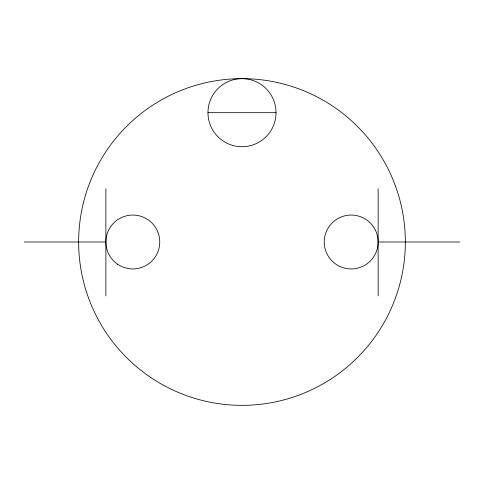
<?xml version="1.0" encoding="UTF-8"?>
<svg xmlns="http://www.w3.org/2000/svg" width="484" height="484" viewBox="0 0 484 484"><rect width="100%" height="100%" fill="white"/><g stroke="black" fill="none" stroke-linecap="round" stroke-linejoin="round"><path stroke-width="0.73" d="M207.969 112.681L276.031 112.681A34.031 34.031 0 0 0 224.981 83.212A34.031 34.031 0 0 0 224.981 142.151A34.031 34.031 0 0 0 276.031 112.681M24.2 242L105.875 242M378.125 242A26.941 26.941 0 0 0 337.711 218.665A26.941 26.941 0 0 0 337.711 265.335A26.941 26.941 0 0 0 378.125 242L459.8 242M378.125 188.827L378.125 295.881M105.875 188.827L105.875 295.881M117.715 264.312A26.941 26.941 0 0 0 159.69 243.924A26.941 26.941 0 0 0 121.042 217.764A26.941 26.941 0 0 0 117.715 264.312M150.439 377.278A163.35 163.35 0 0 0 404.933 253.652A163.35 163.35 0 0 0 170.622 95.07A163.35 163.35 0 0 0 150.439 377.278"/></g></svg>
